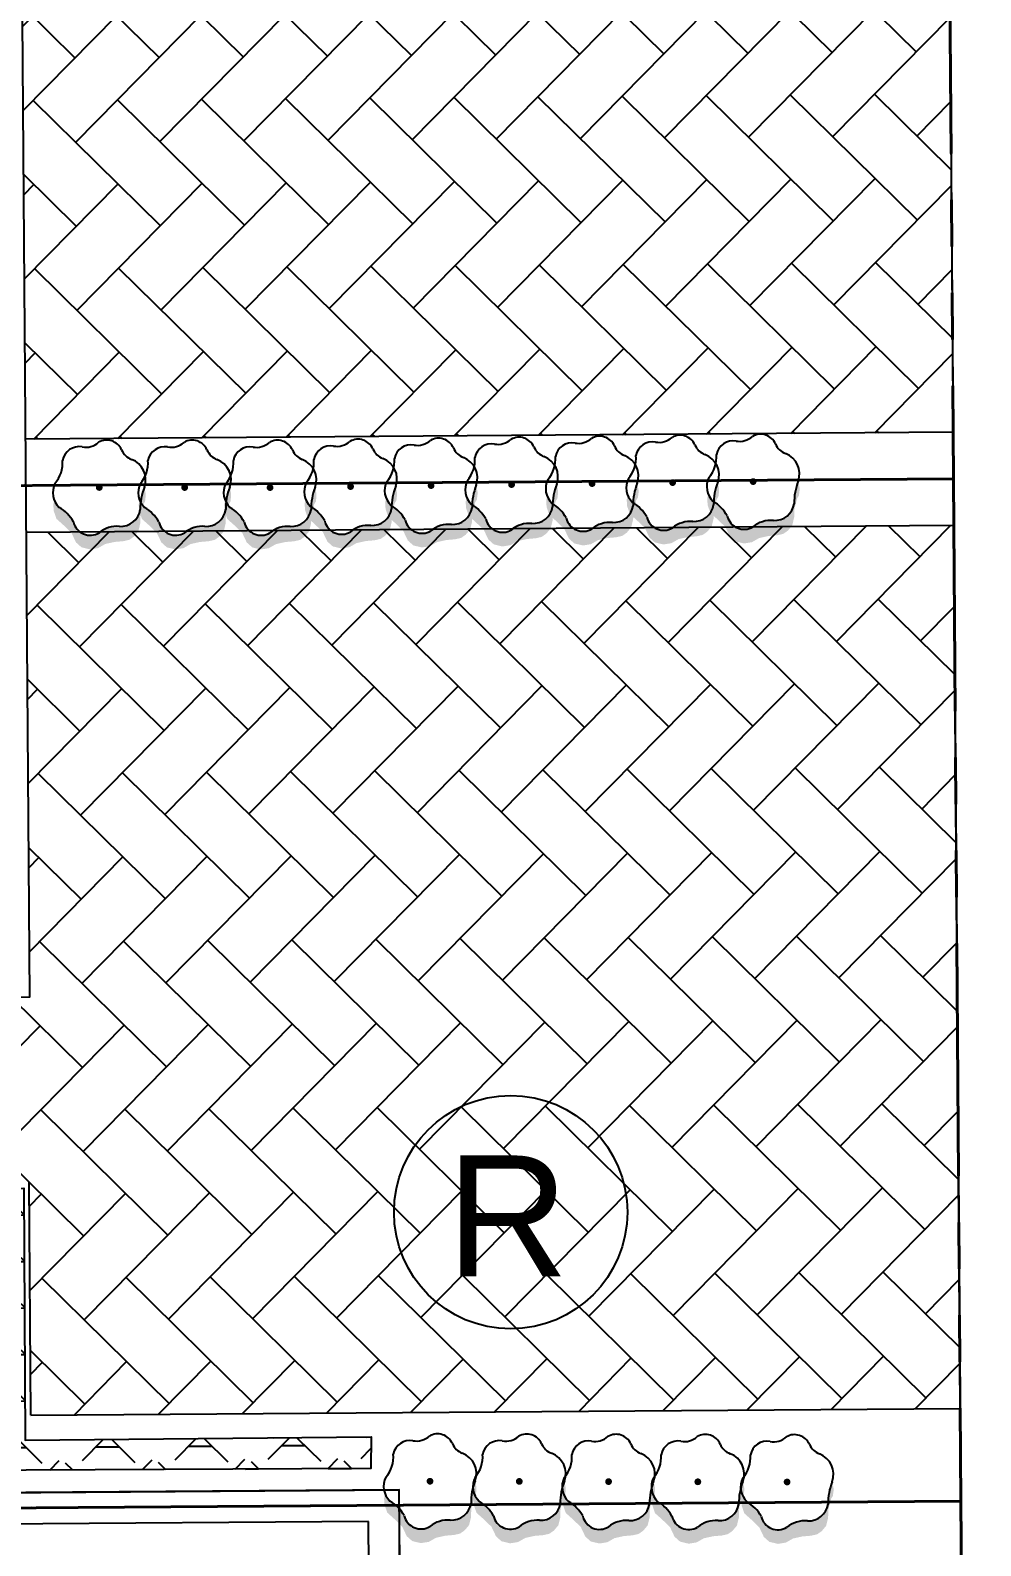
# Model space of a CAD drawing. Header units: feet. Extents: x 919634 to 928945, y 707022 to 708026.
# Drawn here: x 920189.3 to 920209.75, y 707491.81 to 707524.41 of the extents above; entities that cross this region are included whole.
import ezdxf
from ezdxf.enums import TextEntityAlignment as Align

# ---------------------------------------------------------------- set-up
doc = ezdxf.new("R2010")
doc.units = ezdxf.units.FT
doc.header["$LTSCALE"] = 20
doc.header["$MEASUREMENT"] = 0
doc.linetypes.add('Site Plan$0$PHANTOM2', pattern=[1.25, 0.625, -0.125, 0.125, -0.125, 0.125, -0.125])
for name, color, linetype in [('-u-site-xref', 7, 'Continuous'), ('Site Plan$0$-u-site-bldg_interior', 252, 'Continuous'), ('Site Plan$0$SP-LOT PAVERS', 254, 'Continuous'), ('Site Plan$0$SP-PARKING DESIGNATION', 254, 'Continuous'), ('x-RL TH7-LP Block$0$LK-SHRB-035M', 253, 'Continuous'), ('x-RL TH7-LP Block$0$LK-SHRB-TRNK', 253, 'Continuous'), ('x-RL TH7-LP Block$0$LP-PATT-SHAR', 253, 'Continuous'), ('x-RL TH7-LP Block$0$LP-SHAR-BRDR-CONT', 253, 'Continuous'), ('x-RL TH7-LP Block$0$LP-SHRB', 253, 'Continuous')]:
    doc.layers.add(name, color=color, linetype=linetype)
for name, color, linetype, lineweight in [('Site Plan$0$SP-CURB', 3, 'Continuous', 25), ('Site Plan$0$SP-LOT LINES', 252, 'Site Plan$0$PHANTOM2', 40), ('Site Plan$0$SP-SIDEWALK', 2, 'Continuous', 25), ('SP-BUILDING-FOOTPRINT', 1, 'Continuous', 25)]:
    doc.layers.add(name, color=color, linetype=linetype, lineweight=lineweight)
doc.layers.add('x-RL TH7-LP Block$0$LK-SHRB-SHAD', color=253, linetype='Continuous', plot=False)
doc.layers.get('-u-site-xref').off()
doc.styles.add('Site Plan$0$ARIAL', font='arial.ttf')
pattern_1 = [(315.4182178492434, (0, 0), (1.810145136983853, 0.01321298806884015), [3.84, -1.28]), (45.41821784924338, (0.9116790626081567, -0.8984660745381309), (1.810145136983853, 0.01321298806884), [3.84, -1.28])]

# ---------------------------------------------------------------- blocks, each defined once
blk = doc.blocks.new('Site Plan')
at = {"layer": 'Site Plan$0$SP-LOT PAVERS'}
h = blk.add_hatch(dxfattribs=at)
h.set_pattern_fill('AR-HBONE', color=256, scale=0.32, angle=-89.58178215075662)
h.set_pattern_definition(pattern_1)
h.paths.add_polyline_path([(920189.0212240964, 707534.619315449), (920209.0206913041, 707534.765299722), (920209.1594002905, 707515.7625279054), (920189.1992488647, 707515.6168306145), (920189.1262567255, 707525.6165645736), (920168.8767961777, 707525.4687554974), (920168.7989379029, 707536.1351374493), (920174.1609663836, 707536.1742614423), (920174.2096273348, 707529.5078371727), (920189.0577437346, 707529.6162196337)])
h = blk.add_hatch(dxfattribs=at)
h.set_pattern_fill('AR-HBONE', color=256, scale=0.32, angle=-89.58178215075662)
h.set_pattern_definition(pattern_1)
h.paths.add_polyline_path([(920189.3132165667, 707494.6171034196), (920209.3126837746, 707494.7630876924), (920209.1739987178, 707513.7625811846), (920189.2138472918, 707513.6168838936), (920189.2868394257, 707503.6171506451), (920169.0373802983, 707503.4691469759), (920169.1152385771, 707492.8027644651), (920174.477305751, 707492.842111077), (920174.4286457032, 707499.5084115606), (920189.2767217869, 707499.6167937274)])
at = {"layer": 'Site Plan$0$-u-site-bldg_interior'}
for p, q in [((920197.2418680398, 707492.9977213801), (920169.1152371567, 707492.8029590582)), ((920197.2467341822, 707492.3310724732), (920197.2418680398, 707492.9977213801)), ((920196.5800852752, 707492.3262063307), (920132.6651203163, 707491.8596649179)), ((920196.5873844889, 707491.3262329703), (920196.5800852752, 707492.3262063307)), ((920197.2540333958, 707491.3310991128), (920197.2467341821, 707492.3310724731))]:
    blk.add_line(p, q, dxfattribs=at)
at = {"layer": 'Site Plan$0$SP-CURB'}
blk.add_line((920208.6824926268, 707581.1039193923), (920209.7535605743, 707434.3561080224), dxfattribs=at)
at = {"layer": 'Site Plan$0$SP-LOT LINES', "ltscale": 0.4}
for p, q in [((920209.0061168041, 707536.7619684736), (920209.1666995042, 707514.7625545451)), ((920209.1666995042, 707514.7625545451), (920115.169203628, 707514.0764284626)), ((920115.169203628, 707514.0764284626), (920209.1666995042, 707514.7625545451)), ((920209.1666995042, 707514.7625545451), (920209.3272822044, 707492.7631406166)), ((920115.3297863281, 707492.0770145342), (920209.3272822044, 707492.7631406166)), ((920209.3272822044, 707492.7631406166), (920115.3297863281, 707492.0770145342)), ((920209.3272822044, 707492.7631406166), (920209.4878649045, 707470.7637266881))]:
    blk.add_line(p, q, dxfattribs=at)
at = {"layer": 'Site Plan$0$SP-PARKING DESIGNATION'}
blk.add_circle((920199.6388500223, 707498.981730288), 2.510723853571849, dxfattribs=at)
at = {"layer": 'Site Plan$0$SP-SIDEWALK'}
for p, q in [((920209.0206913041, 707534.765299722), (920209.1594002905, 707515.7625279054)), ((920209.1594002905, 707515.7625279054), (920189.1992488647, 707515.6168306145)), ((920189.2138472918, 707513.6168838936), (920209.1739987178, 707513.7625811846)), ((920209.3127086275, 707494.7596828955), (920209.1739987178, 707513.7625811846)), ((920189.3132414198, 707494.6136986227), (920189.2767217869, 707499.6167937275)), ((920189.3132414198, 707494.6136986227), (920209.3127086275, 707494.7596828955))]:
    blk.add_line(p, q, dxfattribs=at)
at = {"layer": 'Site Plan$0$SP-PARKING DESIGNATION', "style": 'Site Plan$0$ARIAL'}
blk.add_text('R', height=2.6, dxfattribs=at).set_placement((920199.5708103857, 707497.6027689378, 6.148252897045317e-08), align=Align.CENTER)
blk = doc.blocks.new('x-RL TH7-LP Block$0$SHRUB-LRG-003')
at = {"layer": 'x-RL TH7-LP Block$0$LK-SHRB-SHAD'}
blk.add_hatch(color=256, dxfattribs=at).paths.add_polyline_path([(0.5823448908860502, 0.3294315330898989), (0.5474295743357604, 0.3798421583341067), (0.4893238386986631, 0.4296183674934504), (0.400550371658305, 0.4519936910694149), (0.3208870769566605, 0.4544816724315837), (0.2860343821121365, 0.4594576421304382), (0.2561606452339937, 0.4694095780408851), (0.2486922110144558, 0.4718975594030503), (0.1889447372581845, 0.4868254650123554), (0.1590710003800417, 0.5067293333459943), (0.11923935302916, 0.511705303044856), (0.1018130083369986, 0.5141932878942725), (0.07193927145885759, 0.5141932878942725), (0.007212845196280071, 0.5017533671343983), (0.08312134347994338, 0.472746950344888, 0.0648646510172338), (0.2481422112722598, 0.4529773142842117, -0.006063235190741959), (0.2533806476452352, 0.4520754065480297), (0.2561606452339902, 0.4519936910694149), (0.2585664089195543, 0.4510528702587173, -0.1298769770943451), (0.3586502616521212, 0.400835352371999), (0.368187158527018, 0.3947700604561533), (0.4129977638442224, 0.342522399541739), (0.4175474829881125, 0.3167561325976109, -0.1111018158062776), (0.4322477985017148, 0.2216692041627049, 0.003608637105293954), (0.431885593835192, 0.2171288508789928), (0.4421116295042538, 0.1115232379830715, 0.01201918114312195), (0.4464416540740839, 0.0969859283029848), (0.4827031480732327, 0.02903643405529621), (0.4970634082651255, 0.001177367000945395, 0.007063647914282343), (0.5026189744786382, -0.00579533988766201, -0.04880061465009704), (0.518194794484776, -0.03981776106626), (0.5250242771372431, -0.05306703459047668), (0.5250242771372431, -0.06513047457167076, -0.09793779078480093), (0.5250242771372431, -0.1396888812866095), (0.5250242771372431, -0.1575623564192981), (0.5158012560104854, -0.1715592789416718, -0.1076578746823846), (0.4707952584374393, -0.2398607012645968), (0.4578083691614321, -0.2595696968859471), (0.370676634780164, -0.2919134859794639), (0.2686080374199129, -0.3665530000769373), (0.2138395216300193, -0.4511444535721196), (0.1441341374010587, -0.5009041296371031), (0.1864552610050332, -0.51085606554755), (0.258650126947229, -0.5058800993359576), (0.344995822146057, -0.4763531505789693), (0.4105082821309782, -0.4038727588693121), (0.5001294927654047, -0.3118173578003578), (0.6071770480920389, -0.2620576782481194), (0.6619994876735564, -0.2016774924870717), (0.6854234018013692, -0.1064774068995753), (0.6719034798147039, -0.01823526064753622), (0.6270928744974942, 0.06138022314879166), (0.6046875718388893, 0.1658755449776095), (0.597219137619355, 0.2629069157454111)])
at = {"layer": 'x-RL TH7-LP Block$0$LK-SHRB-035M'}
for centre, radius, start, end in [((-0.08377323303944628, 0.2740128446012911), 0.2410148314504328, 69.66030257962692, 159.1136661743777), ((-0.4874905437243253, 0.4274506444509889), 0.1908777990837059, 291.9961274456699, 339.2865678889345), ((0.2415069132607339, 1.096206151856169), 0.643263060235758, 247.94846777484, 270.5910199691075), ((0.2135752346658641, 0.2365424991404126), 0.219177793304975, 356.1089469460938, 80.92588036899473), ((-0.344252865652015, 0.08553475810634126), 0.1798612492954901, 113.5090499786346, 209.6004086586038), ((0.7466102499786107, 0.1943064552262719), 0.315551059145618, 175.025396269356, 219.3558172424028), ((-0.6576237495174588, -0.1441039940954916), 0.2108728950657779, 348.5773534052316, 41.88863027199043), ((0.3365289680545622, -0.1024096779291419), 0.1921463519017287, 283.2700858267119, 30.18650749245084), ((-0.2650016799213013, -0.2198436052661243), 0.189005064244361, 169.6436695143775, 258.5100727003759), ((0.5861506970211963, -0.6644766057150449), 0.4288702278534303, 119.0130174089596, 149.3178692318652), ((-0.2765590912944358, -0.7487424786725079), 0.3446705058437789, 48.53128869969252, 94.3414469668017), ((0.05444515316131593, -0.2900011770142932), 0.2252759235935523, 242.8610345167374, 316.301893373953)]:
    blk.add_arc(centre, radius, start, end, dxfattribs=at)
at = {"layer": 'x-RL TH7-LP Block$0$LK-SHRB-TRNK', "const_width": 0.0375}
blk.add_lwpolyline([(-0.01875000000000071, 0, 1), (0.01875000000000071, 0, 1)], format="xyb", close=True, dxfattribs=at)
blk = doc.blocks.new('x-RL TH7-LP Block', base_point=(1241.699483058532, 168.1706843559634))
at = {"layer": 'x-RL TH7-LP Block$0$LP-PATT-SHAR'}
h = blk.add_hatch(dxfattribs=at)
h.set_pattern_fill('LAFX-A435-CHAINLINK', color=256, scale=10, pattern_type=2)
h.set_pattern_definition([(45, (1332.125778568676, 237.0790282111848), (0, 10.0000000000064), [0.7071099999999999, -13.4350288425]), (45, (1330.125778568676, 237.0790282111848), (0, 10.0000000000064), [0.7071099999999999, -13.4350288425]), (45, (1332.125778568676, 239.0790282111848), (0, 10.0000000000064), [0.7071099999999999, -13.4350288425]), (45, (1331.625778568676, 240.0790282111848), (0, 10.0000000000064), [0.7071099999999999, -13.4350288425]), (45, (1328.125778568676, 237.0790282111848), (0, 10.0000000000064), [0.7071099999999999, -13.4350288425]), (45, (1330.125778568676, 239.0790282111848), (0, 10.0000000000064), [0.7071099999999999, -13.4350288425]), (45, (1332.125778568676, 241.0790282111848), (0, 10.0000000000064), [0.7071099999999999, -13.4350288425]), (45, (1330.625778568676, 240.0790282111848), (0, 10.0000000000064), [0.7071099999999999, -13.4350288425]), (45, (1331.625778568676, 242.0790282111848), (0, 10.0000000000064), [0.7071099999999999, -13.4350288425]), (45, (1329.625778568676, 240.0790282111848), (0, 10.0000000000064), [0.7071099999999999, -13.4350288425]), (45, (1328.125778568676, 239.0790282111848), (0, 10.0000000000064), [0.7071099999999999, -13.4350288425]), (45, (1330.125778568676, 241.0790282111848), (0, 10.0000000000064), [0.7071099999999999, -13.4350288425]), (45, (1332.125778568676, 243.0790282111848), (0, 10.0000000000064), [0.7071099999999999, -13.4350288425]), (45, (1328.625778568676, 240.0790282111848), (0, 10.0000000000064), [0.7071099999999999, -13.4350288425]), (45, (1330.625778568676, 242.0790282111848), (0, 10.0000000000064), [0.7071099999999999, -13.4350288425]), (45, (1329.625778568676, 242.0790282111848), (0, 10.0000000000064), [0.7071099999999999, -13.4350288425]), (45, (1331.625778568676, 244.0790282111848), (0, 10.0000000000064), [0.7071099999999999, -13.4350288425]), (45, (1328.125778568676, 241.0790282111848), (0, 10.0000000000064), [0.7071099999999999, -13.4350288425]), (45, (1330.125778568676, 243.0790282111848), (0, 10.0000000000064), [0.7071099999999999, -13.4350288425]), (45, (1328.625778568676, 242.0790282111848), (0, 10.0000000000064), [0.7071099999999999, -13.4350288425]), (45, (1330.625778568676, 244.0790282111848), (0, 10.0000000000064), [0.7071099999999999, -13.4350288425]), (45, (1331.625778568676, 246.0790282111848), (0, 10.0000000000064), [0.7071099999999999, -13.4350288425]), (45, (1329.625778568676, 244.0790282111848), (0, 10.0000000000064), [0.7071099999999999, -13.4350288425]), (45, (1328.125778568676, 243.0790282111848), (0, 10.0000000000064), [0.7071099999999999, -13.4350288425]), (45, (1328.625778568676, 244.0790282111848), (0, 10.0000000000064), [0.7071099999999999, -13.4350288425]), (45, (1330.625778568676, 246.0790282111848), (0, 10.0000000000064), [0.7071099999999999, -13.4350288425]), (45, (1329.625778568676, 246.0790282111848), (0, 10.0000000000064), [0.7071099999999999, -13.4350288425]), (45, (1328.125778568676, 245.0790282111848), (0, 10.0000000000064), [0.7071099999999999, -13.4350288425]), (45, (1328.625778568676, 246.0790282111848), (0, 10.0000000000064), [0.7071099999999999, -13.4350288425]), (45, (1327.125778568676, 245.0790282111848), (0, 10.0000000000064), [0.7071099999999999, -13.4350288425]), (45, (1331.625778568676, 238.0790282111848), (0, 10.0000000000064), [0.7071099999999999, -13.4350288425]), (45, (1330.625778568676, 238.0790282111848), (0, 10.0000000000064), [0.7071099999999999, -13.4350288425]), (45, (1329.625778568676, 238.0790282111848), (0, 10.0000000000064), [0.7071099999999999, -13.4350288425]), (45, (1328.625778568676, 238.0790282111848), (0, 10.0000000000064), [0.7071099999999999, -13.4350288425]), (45, (1327.125778568676, 237.0790282111848), (0, 10.0000000000064), [0.7071099999999999, -13.4350288425]), (45, (1326.125778568676, 237.0790282111848), (0, 10.0000000000064), [0.7071099999999999, -13.4350288425]), (45, (1327.125778568676, 239.0790282111848), (0, 10.0000000000064), [0.7071099999999999, -13.4350288425]), (45, (1325.125778568676, 237.0790282111848), (0, 10.0000000000064), [0.7071099999999999, -13.4350288425]), (45, (1327.625778568676, 240.0790282111848), (0, 10.0000000000064), [0.7071099999999999, -13.4350288425]), (45, (1326.125778568676, 239.0790282111848), (0, 10.0000000000064), [0.7071099999999999, -13.4350288425]), (45, (1324.125778568676, 237.0790282111848), (0, 10.0000000000064), [0.7071099999999999, -13.4350288425]), (45, (1326.625778568676, 240.0790282111848), (0, 10.0000000000064), [0.7071099999999999, -13.4350288425]), (45, (1327.125778568676, 241.0790282111848), (0, 10.0000000000064), [0.7071099999999999, -13.4350288425]), (45, (1325.125778568676, 239.0790282111848), (0, 10.0000000000064), [0.7071099999999999, -13.4350288425]), (45, (1323.125778568676, 237.0790282111848), (0, 10.0000000000064), [0.7071099999999999, -13.4350288425]), (45, (1327.625778568676, 242.0790282111848), (0, 10.0000000000064), [0.7071099999999999, -13.4350288425]), (45, (1325.625778568676, 240.0790282111848), (0, 10.0000000000064), [0.7071099999999999, -13.4350288425]), (45, (1326.125778568676, 241.0790282111848), (0, 10.0000000000064), [0.7071099999999999, -13.4350288425]), (45, (1324.125778568676, 239.0790282111848), (0, 10.0000000000064), [0.7071099999999999, -13.4350288425]), (45, (1326.625778568676, 242.0790282111848), (0, 10.0000000000064), [0.7071099999999999, -13.4350288425]), (45, (1324.625778568676, 240.0790282111848), (0, 10.0000000000064), [0.7071099999999999, -13.4350288425]), (45, (1327.125778568676, 243.0790282111848), (0, 10.0000000000064), [0.7071099999999999, -13.4350288425]), (45, (1325.125778568676, 241.0790282111848), (0, 10.0000000000064), [0.7071099999999999, -13.4350288425]), (45, (1323.125778568676, 239.0790282111848), (0, 10.0000000000064), [0.7071099999999999, -13.4350288425]), (45, (1327.625778568676, 244.0790282111848), (0, 10.0000000000064), [0.7071099999999999, -13.4350288425]), (45, (1325.625778568676, 242.0790282111848), (0, 10.0000000000064), [0.7071099999999999, -13.4350288425]), (45, (1323.625778568676, 240.0790282111848), (0, 10.0000000000064), [0.7071099999999999, -13.4350288425]), (45, (1326.125778568676, 243.0790282111848), (0, 10.0000000000064), [0.7071099999999999, -13.4350288425]), (45, (1324.125778568676, 241.0790282111848), (0, 10.0000000000064), [0.7071099999999999, -13.4350288425]), (45, (1326.625778568676, 244.0790282111848), (0, 10.0000000000064), [0.7071099999999999, -13.4350288425]), (45, (1324.625778568676, 242.0790282111848), (0, 10.0000000000064), [0.7071099999999999, -13.4350288425]), (45, (1322.625778568676, 240.0790282111848), (0, 10.0000000000064), [0.7071099999999999, -13.4350288425]), (45, (1325.125778568676, 243.0790282111848), (0, 10.0000000000064), [0.7071099999999999, -13.4350288425]), (45, (1323.125778568676, 241.0790282111848), (0, 10.0000000000064), [0.7071099999999999, -13.4350288425]), (45, (1327.625778568676, 246.0790282111848), (0, 10.0000000000064), [0.7071099999999999, -13.4350288425]), (45, (1325.625778568676, 244.0790282111848), (0, 10.0000000000064), [0.7071099999999999, -13.4350288425]), (45, (1323.625778568676, 242.0790282111848), (0, 10.0000000000064), [0.7071099999999999, -13.4350288425]), (45, (1324.125778568676, 243.0790282111848), (0, 10.0000000000064), [0.7071099999999999, -13.4350288425]), (45, (1326.625778568676, 246.0790282111848), (0, 10.0000000000064), [0.7071099999999999, -13.4350288425]), (45, (1324.625778568676, 244.0790282111848), (0, 10.0000000000064), [0.7071099999999999, -13.4350288425]), (45, (1322.625778568676, 242.0790282111848), (0, 10.0000000000064), [0.7071099999999999, -13.4350288425]), (45, (1323.125778568676, 243.0790282111848), (0, 10.0000000000064), [0.7071099999999999, -13.4350288425]), (45, (1325.625778568676, 246.0790282111848), (0, 10.0000000000064), [0.7071099999999999, -13.4350288425]), (45, (1323.625778568676, 244.0790282111848), (0, 10.0000000000064), [0.7071099999999999, -13.4350288425]), (45, (1324.125778568676, 245.0790282111848), (0, 10.0000000000064), [0.7071099999999999, -13.4350288425]), (45, (1324.625778568676, 246.0790282111848), (0, 10.0000000000064), [0.7071099999999999, -13.4350288425]), (45, (1322.625778568676, 244.0790282111848), (0, 10.0000000000064), [0.7071099999999999, -13.4350288425]), (45, (1323.125778568676, 245.0790282111848), (0, 10.0000000000064), [0.7071099999999999, -13.4350288425]), (45, (1323.625778568676, 246.0790282111848), (0, 10.0000000000064), [0.7071099999999999, -13.4350288425]), (45, (1322.625778568676, 246.0790282111848), (0, 10.0000000000064), [0.7071099999999999, -13.4350288425]), (45, (1327.625778568676, 238.0790282111848), (0, 10.0000000000064), [0.7071099999999999, -13.4350288425]), (45, (1326.625778568676, 238.0790282111848), (0, 10.0000000000064), [0.7071099999999999, -13.4350288425]), (45, (1325.625778568676, 238.0790282111848), (0, 10.0000000000064), [0.7071099999999999, -13.4350288425]), (45, (1324.625778568676, 238.0790282111848), (0, 10.0000000000064), [0.7071099999999999, -13.4350288425]), (45, (1323.625778568676, 238.0790282111848), (0, 10.0000000000064), [0.7071099999999999, -13.4350288425]), (45, (1322.625778568676, 238.0790282111848), (0, 10.0000000000064), [0.7071099999999999, -13.4350288425]), (45, (1331.125778568676, 237.0790282111848), (0, 10.0000000000064), [0.7071099999999999, -13.4350288425]), (45, (1331.125778568676, 239.0790282111848), (0, 10.0000000000064), [0.7071099999999999, -13.4350288425]), (45, (1329.125778568676, 237.0790282111848), (0, 10.0000000000064), [0.7071099999999999, -13.4350288425]), (45, (1331.125778568676, 241.0790282111848), (0, 10.0000000000064), [0.7071099999999999, -13.4350288425]), (45, (1329.125778568676, 239.0790282111848), (0, 10.0000000000064), [0.7071099999999999, -13.4350288425]), (45, (1331.125778568676, 243.0790282111848), (0, 10.0000000000064), [0.7071099999999999, -13.4350288425]), (45, (1329.125778568676, 241.0790282111848), (0, 10.0000000000064), [0.7071099999999999, -13.4350288425]), (45, (1332.125778568676, 245.0790282111848), (0, 10.0000000000064), [0.7071099999999999, -13.4350288425]), (45, (1331.125778568676, 245.0790282111848), (0, 10.0000000000064), [0.7071099999999999, -13.4350288425]), (45, (1329.125778568676, 243.0790282111848), (0, 10.0000000000064), [0.7071099999999999, -13.4350288425]), (45, (1330.125778568676, 245.0790282111848), (0, 10.0000000000064), [0.7071099999999999, -13.4350288425]), (45, (1329.125778568676, 245.0790282111848), (0, 10.0000000000064), [0.7071099999999999, -13.4350288425]), (45, (1326.125778568676, 245.0790282111848), (0, 10.0000000000064), [0.7071099999999999, -13.4350288425]), (45, (1325.125778568676, 245.0790282111848), (0, 10.0000000000064), [0.7071099999999999, -13.4350288425]), (90, (1332.625778568676, 245.5790282111848), (-10, 6.123233995736766e-16), [0.5, -9.5]), (90, (1332.625778568676, 237.5790282111848), (-10, 6.123233995736766e-16), [0.5, -9.5]), (90, (1332.625778568676, 239.5790282111848), (-10, 6.123233995736766e-16), [0.5, -9.5]), (90, (1332.625778568676, 241.5790282111848), (-10, 6.123233995736766e-16), [0.5, -9.5]), (90, (1332.625778568676, 243.5790282111848), (-10, 6.123233995736766e-16), [0.5, -9.5]), (90, (1332.125778568676, 238.5790282111848), (-10, 6.123233995736766e-16), [0.5, -9.5]), (90, (1332.125778568676, 240.5790282111848), (-10, 6.123233995736766e-16), [0.5, -9.5]), (90, (1332.125778568676, 242.5790282111848), (-10, 6.123233995736766e-16), [0.5, -9.5]), (90, (1332.125778568676, 244.5790282111848), (-10, 6.123233995736766e-16), [0.5, -9.5]), (90, (1332.125778568676, 246.5790282111848), (-10, 6.123233995736766e-16), [0.5, -9.5]), (90, (1331.625778568676, 237.5790282111848), (-10, 6.123233995736766e-16), [0.5, -9.5]), (90, (1331.625778568676, 239.5790282111848), (-10, 6.123233995736766e-16), [0.5, -9.5]), (90, (1331.625778568676, 241.5790282111848), (-10, 6.123233995736766e-16), [0.5, -9.5]), (90, (1331.625778568676, 243.5790282111848), (-10, 6.123233995736766e-16), [0.5, -9.5]), (90, (1331.625778568676, 245.5790282111848), (-10, 6.123233995736766e-16), [0.5, -9.5]), (90, (1331.625778568676, 237.5790282111848), (-10, 6.123233995736766e-16), [0.5, -9.5]), (90, (1331.625778568676, 239.5790282111848), (-10, 6.123233995736766e-16), [0.5, -9.5]), (90, (1331.625778568676, 241.5790282111848), (-10, 6.123233995736766e-16), [0.5, -9.5]), (90, (1331.625778568676, 243.5790282111848), (-10, 6.123233995736766e-16), [0.5, -9.5]), (90, (1331.625778568676, 245.5790282111848), (-10, 6.123233995736766e-16), [0.5, -9.5]), (90, (1331.125778568676, 238.5790282111848), (-10, 6.123233995736766e-16), [0.5, -9.5]), (90, (1331.125778568676, 240.5790282111848), (-10, 6.123233995736766e-16), [0.5, -9.5]), (90, (1331.125778568676, 242.5790282111848), (-10, 6.123233995736766e-16), [0.5, -9.5]), (90, (1331.125778568676, 244.5790282111848), (-10, 6.123233995736766e-16), [0.5, -9.5]), (90, (1331.125778568676, 246.5790282111848), (-10, 6.123233995736766e-16), [0.5, -9.5]), (90, (1330.625778568676, 237.5790282111848), (-10, 6.123233995736766e-16), [0.5, -9.5]), (90, (1330.625778568676, 237.5790282111848), (-10, 6.123233995736766e-16), [0.5, -9.5]), (90, (1330.625778568676, 239.5790282111848), (-10, 6.123233995736766e-16), [0.5, -9.5]), (90, (1330.625778568676, 239.5790282111848), (-10, 6.123233995736766e-16), [0.5, -9.5]), (90, (1330.625778568676, 241.5790282111848), (-10, 6.123233995736766e-16), [0.5, -9.5]), (90, (1330.625778568676, 241.5790282111848), (-10, 6.123233995736766e-16), [0.5, -9.5]), (90, (1330.625778568676, 243.5790282111848), (-10, 6.123233995736766e-16), [0.5, -9.5]), (90, (1330.625778568676, 243.5790282111848), (-10, 6.123233995736766e-16), [0.5, -9.5]), (90, (1330.625778568676, 245.5790282111848), (-10, 6.123233995736766e-16), [0.5, -9.5]), (90, (1330.625778568676, 245.5790282111848), (-10, 6.123233995736766e-16), [0.5, -9.5]), (90, (1330.125778568676, 238.5790282111848), (-10, 6.123233995736766e-16), [0.5, -9.5]), (90, (1330.125778568676, 240.5790282111848), (-10, 6.123233995736766e-16), [0.5, -9.5]), (90, (1330.125778568676, 242.5790282111848), (-10, 6.123233995736766e-16), [0.5, -9.5]), (90, (1330.125778568676, 244.5790282111848), (-10, 6.123233995736766e-16), [0.5, -9.5]), (90, (1330.125778568676, 246.5790282111848), (-10, 6.123233995736766e-16), [0.5, -9.5]), (90, (1329.625778568676, 237.5790282111848), (-10, 6.123233995736766e-16), [0.5, -9.5]), (90, (1329.625778568676, 237.5790282111848), (-10, 6.123233995736766e-16), [0.5, -9.5]), (90, (1329.625778568676, 239.5790282111848), (-10, 6.123233995736766e-16), [0.5, -9.5]), (90, (1329.625778568676, 239.5790282111848), (-10, 6.123233995736766e-16), [0.5, -9.5]), (90, (1329.625778568676, 241.5790282111848), (-10, 6.123233995736766e-16), [0.5, -9.5]), (90, (1329.625778568676, 241.5790282111848), (-10, 6.123233995736766e-16), [0.5, -9.5]), (90, (1329.625778568676, 243.5790282111848), (-10, 6.123233995736766e-16), [0.5, -9.5]), (90, (1329.625778568676, 243.5790282111848), (-10, 6.123233995736766e-16), [0.5, -9.5]), (90, (1329.625778568676, 245.5790282111848), (-10, 6.123233995736766e-16), [0.5, -9.5]), (90, (1329.625778568676, 245.5790282111848), (-10, 6.123233995736766e-16), [0.5, -9.5]), (90, (1329.125778568676, 238.5790282111848), (-10, 6.123233995736766e-16), [0.5, -9.5]), (90, (1329.125778568676, 240.5790282111848), (-10, 6.123233995736766e-16), [0.5, -9.5]), (90, (1329.125778568676, 242.5790282111848), (-10, 6.123233995736766e-16), [0.5, -9.5]), (90, (1329.125778568676, 244.5790282111848), (-10, 6.123233995736766e-16), [0.5, -9.5]), (90, (1329.125778568676, 246.5790282111848), (-10, 6.123233995736766e-16), [0.5, -9.5]), (90, (1328.625778568676, 237.5790282111848), (-10, 6.123233995736766e-16), [0.5, -9.5]), (90, (1328.625778568676, 237.5790282111848), (-10, 6.123233995736766e-16), [0.5, -9.5]), (90, (1328.625778568676, 239.5790282111848), (-10, 6.123233995736766e-16), [0.5, -9.5]), (90, (1328.625778568676, 239.5790282111848), (-10, 6.123233995736766e-16), [0.5, -9.5]), (90, (1328.625778568676, 241.5790282111848), (-10, 6.123233995736766e-16), [0.5, -9.5]), (90, (1328.625778568676, 241.5790282111848), (-10, 6.123233995736766e-16), [0.5, -9.5]), (90, (1328.625778568676, 243.5790282111848), (-10, 6.123233995736766e-16), [0.5, -9.5]), (90, (1328.625778568676, 243.5790282111848), (-10, 6.123233995736766e-16), [0.5, -9.5]), (90, (1328.625778568676, 245.5790282111848), (-10, 6.123233995736766e-16), [0.5, -9.5]), (90, (1328.625778568676, 245.5790282111848), (-10, 6.123233995736766e-16), [0.5, -9.5]), (90, (1328.125778568676, 238.5790282111848), (-10, 6.123233995736766e-16), [0.5, -9.5]), (90, (1328.125778568676, 240.5790282111848), (-10, 6.123233995736766e-16), [0.5, -9.5]), (90, (1328.125778568676, 242.5790282111848), (-10, 6.123233995736766e-16), [0.5, -9.5]), (90, (1328.125778568676, 244.5790282111848), (-10, 6.123233995736766e-16), [0.5, -9.5]), (90, (1328.125778568676, 246.5790282111848), (-10, 6.123233995736766e-16), [0.5, -9.5]), (90, (1327.625778568676, 237.5790282111848), (-10, 6.123233995736766e-16), [0.5, -9.5]), (90, (1327.625778568676, 239.5790282111848), (-10, 6.123233995736766e-16), [0.5, -9.5]), (90, (1327.625778568676, 241.5790282111848), (-10, 6.123233995736766e-16), [0.5, -9.5]), (90, (1327.625778568676, 243.5790282111848), (-10, 6.123233995736766e-16), [0.5, -9.5]), (90, (1327.625778568676, 245.5790282111848), (-10, 6.123233995736766e-16), [0.5, -9.5]), (90, (1327.625778568676, 237.5790282111848), (-10, 6.123233995736766e-16), [0.5, -9.5]), (90, (1327.625778568676, 239.5790282111848), (-10, 6.123233995736766e-16), [0.5, -9.5]), (90, (1327.625778568676, 241.5790282111848), (-10, 6.123233995736766e-16), [0.5, -9.5]), (90, (1327.625778568676, 243.5790282111848), (-10, 6.123233995736766e-16), [0.5, -9.5]), (90, (1327.625778568676, 245.5790282111848), (-10, 6.123233995736766e-16), [0.5, -9.5]), (90, (1327.125778568676, 238.5790282111848), (-10, 6.123233995736766e-16), [0.5, -9.5]), (90, (1327.125778568676, 240.5790282111848), (-10, 6.123233995736766e-16), [0.5, -9.5]), (90, (1327.125778568676, 242.5790282111848), (-10, 6.123233995736766e-16), [0.5, -9.5]), (90, (1327.125778568676, 244.5790282111848), (-10, 6.123233995736766e-16), [0.5, -9.5]), (90, (1327.125778568676, 246.5790282111848), (-10, 6.123233995736766e-16), [0.5, -9.5]), (90, (1326.625778568676, 237.5790282111848), (-10, 6.123233995736766e-16), [0.5, -9.5]), (90, (1326.625778568676, 239.5790282111848), (-10, 6.123233995736766e-16), [0.5, -9.5]), (90, (1326.625778568676, 241.5790282111848), (-10, 6.123233995736766e-16), [0.5, -9.5]), (90, (1326.625778568676, 243.5790282111848), (-10, 6.123233995736766e-16), [0.5, -9.5]), (90, (1326.625778568676, 245.5790282111848), (-10, 6.123233995736766e-16), [0.5, -9.5]), (90, (1326.625778568676, 237.5790282111848), (-10, 6.123233995736766e-16), [0.5, -9.5]), (90, (1326.625778568676, 239.5790282111848), (-10, 6.123233995736766e-16), [0.5, -9.5]), (90, (1326.625778568676, 241.5790282111848), (-10, 6.123233995736766e-16), [0.5, -9.5]), (90, (1326.625778568676, 243.5790282111848), (-10, 6.123233995736766e-16), [0.5, -9.5]), (90, (1326.625778568676, 245.5790282111848), (-10, 6.123233995736766e-16), [0.5, -9.5]), (90, (1326.125778568676, 238.5790282111848), (-10, 6.123233995736766e-16), [0.5, -9.5]), (90, (1326.125778568676, 240.5790282111848), (-10, 6.123233995736766e-16), [0.5, -9.5]), (90, (1326.125778568676, 242.5790282111848), (-10, 6.123233995736766e-16), [0.5, -9.5]), (90, (1326.125778568676, 244.5790282111848), (-10, 6.123233995736766e-16), [0.5, -9.5]), (90, (1326.125778568676, 246.5790282111848), (-10, 6.123233995736766e-16), [0.5, -9.5]), (90, (1325.625778568676, 237.5790282111848), (-10, 6.123233995736766e-16), [0.5, -9.5]), (90, (1325.625778568676, 237.5790282111848), (-10, 6.123233995736766e-16), [0.5, -9.5]), (90, (1325.625778568676, 239.5790282111848), (-10, 6.123233995736766e-16), [0.5, -9.5]), (90, (1325.625778568676, 239.5790282111848), (-10, 6.123233995736766e-16), [0.5, -9.5]), (90, (1325.625778568676, 241.5790282111848), (-10, 6.123233995736766e-16), [0.5, -9.5]), (90, (1325.625778568676, 241.5790282111848), (-10, 6.123233995736766e-16), [0.5, -9.5]), (90, (1325.625778568676, 243.5790282111848), (-10, 6.123233995736766e-16), [0.5, -9.5]), (90, (1325.625778568676, 243.5790282111848), (-10, 6.123233995736766e-16), [0.5, -9.5]), (90, (1325.625778568676, 245.5790282111848), (-10, 6.123233995736766e-16), [0.5, -9.5]), (90, (1325.625778568676, 245.5790282111848), (-10, 6.123233995736766e-16), [0.5, -9.5]), (90, (1325.125778568676, 238.5790282111848), (-10, 6.123233995736766e-16), [0.5, -9.5]), (90, (1325.125778568676, 240.5790282111848), (-10, 6.123233995736766e-16), [0.5, -9.5]), (90, (1325.125778568676, 242.5790282111848), (-10, 6.123233995736766e-16), [0.5, -9.5]), (90, (1325.125778568676, 244.5790282111848), (-10, 6.123233995736766e-16), [0.5, -9.5]), (90, (1325.125778568676, 246.5790282111848), (-10, 6.123233995736766e-16), [0.5, -9.5]), (90, (1324.625778568676, 237.5790282111848), (-10, 6.123233995736766e-16), [0.5, -9.5]), (90, (1324.625778568676, 237.5790282111848), (-10, 6.123233995736766e-16), [0.5, -9.5]), (90, (1324.625778568676, 239.5790282111848), (-10, 6.123233995736766e-16), [0.5, -9.5]), (90, (1324.625778568676, 239.5790282111848), (-10, 6.123233995736766e-16), [0.5, -9.5]), (90, (1324.625778568676, 241.5790282111848), (-10, 6.123233995736766e-16), [0.5, -9.5]), (90, (1324.625778568676, 241.5790282111848), (-10, 6.123233995736766e-16), [0.5, -9.5]), (90, (1324.625778568676, 243.5790282111848), (-10, 6.123233995736766e-16), [0.5, -9.5]), (90, (1324.625778568676, 243.5790282111848), (-10, 6.123233995736766e-16), [0.5, -9.5]), (90, (1324.625778568676, 245.5790282111848), (-10, 6.123233995736766e-16), [0.5, -9.5]), (90, (1324.625778568676, 245.5790282111848), (-10, 6.123233995736766e-16), [0.5, -9.5]), (90, (1324.125778568676, 238.5790282111848), (-10, 6.123233995736766e-16), [0.5, -9.5]), (90, (1324.125778568676, 240.5790282111848), (-10, 6.123233995736766e-16), [0.5, -9.5]), (90, (1324.125778568676, 242.5790282111848), (-10, 6.123233995736766e-16), [0.5, -9.5]), (90, (1324.125778568676, 244.5790282111848), (-10, 6.123233995736766e-16), [0.5, -9.5]), (90, (1324.125778568676, 246.5790282111848), (-10, 6.123233995736766e-16), [0.5, -9.5]), (90, (1323.625778568676, 237.5790282111848), (-10, 6.123233995736766e-16), [0.5, -9.5]), (90, (1323.625778568676, 237.5790282111848), (-10, 6.123233995736766e-16), [0.5, -9.5]), (90, (1323.625778568676, 239.5790282111848), (-10, 6.123233995736766e-16), [0.5, -9.5]), (90, (1323.625778568676, 239.5790282111848), (-10, 6.123233995736766e-16), [0.5, -9.5]), (90, (1323.625778568676, 241.5790282111848), (-10, 6.123233995736766e-16), [0.5, -9.5]), (90, (1323.625778568676, 241.5790282111848), (-10, 6.123233995736766e-16), [0.5, -9.5]), (90, (1323.625778568676, 243.5790282111848), (-10, 6.123233995736766e-16), [0.5, -9.5]), (90, (1323.625778568676, 243.5790282111848), (-10, 6.123233995736766e-16), [0.5, -9.5]), (90, (1323.625778568676, 245.5790282111848), (-10, 6.123233995736766e-16), [0.5, -9.5]), (90, (1323.625778568676, 245.5790282111848), (-10, 6.123233995736766e-16), [0.5, -9.5]), (90, (1323.125778568676, 238.5790282111848), (-10, 6.123233995736766e-16), [0.5, -9.5]), (90, (1323.125778568676, 240.5790282111848), (-10, 6.123233995736766e-16), [0.5, -9.5]), (90, (1323.125778568676, 242.5790282111848), (-10, 6.123233995736766e-16), [0.5, -9.5]), (90, (1323.125778568676, 244.5790282111848), (-10, 6.123233995736766e-16), [0.5, -9.5]), (90, (1323.125778568676, 246.5790282111848), (-10, 6.123233995736766e-16), [0.5, -9.5]), (90, (1322.625778568676, 237.5790282111848), (-10, 6.123233995736766e-16), [0.5, -9.5]), (90, (1322.625778568676, 239.5790282111848), (-10, 6.123233995736766e-16), [0.5, -9.5]), (90, (1322.625778568676, 241.5790282111848), (-10, 6.123233995736766e-16), [0.5, -9.5]), (90, (1322.625778568676, 243.5790282111848), (-10, 6.123233995736766e-16), [0.5, -9.5]), (90, (1322.625778568676, 245.5790282111848), (-10, 6.123233995736766e-16), [0.5, -9.5]), (135, (1332.625778568676, 246.0790282111848), (-10.0000000000064, 1.110223024625157e-15), [0.7071099999999999, -13.4350288425]), (135, (1331.625778568676, 246.0790282111848), (-10.0000000000064, 1.110223024625157e-15), [0.7071099999999999, -13.4350288425]), (135, (1330.625778568676, 246.0790282111848), (-10.0000000000064, 1.110223024625157e-15), [0.7071099999999999, -13.4350288425]), (135, (1329.625778568676, 246.0790282111848), (-10.0000000000064, 1.110223024625157e-15), [0.7071099999999999, -13.4350288425]), (135, (1330.125778568676, 243.0790282111848), (-10.0000000000064, 1.110223024625157e-15), [0.7071099999999999, -13.4350288425]), (135, (1330.125778568676, 241.0790282111848), (-10.0000000000064, 1.110223024625157e-15), [0.7071099999999999, -13.4350288425]), (135, (1330.125778568676, 239.0790282111848), (-10.0000000000064, 1.110223024625157e-15), [0.7071099999999999, -13.4350288425]), (135, (1330.125778568676, 237.0790282111848), (-10.0000000000064, 1.110223024625157e-15), [0.7071099999999999, -13.4350288425]), (135, (1327.625778568676, 238.0790282111848), (-10.0000000000064, 1.110223024625157e-15), [0.7071099999999999, -13.4350288425]), (135, (1326.625778568676, 238.0790282111848), (-10.0000000000064, 1.110223024625157e-15), [0.7071099999999999, -13.4350288425]), (135, (1325.625778568676, 238.0790282111848), (-10.0000000000064, 1.110223024625157e-15), [0.7071099999999999, -13.4350288425]), (135, (1328.125778568676, 245.0790282111848), (-10.0000000000064, 1.110223024625157e-15), [0.7071099999999999, -13.4350288425]), (135, (1327.125778568676, 245.0790282111848), (-10.0000000000064, 1.110223024625157e-15), [0.7071099999999999, -13.4350288425]), (135, (1328.125778568676, 243.0790282111848), (-10.0000000000064, 1.110223024625157e-15), [0.7071099999999999, -13.4350288425]), (135, (1326.125778568676, 245.0790282111848), (-10.0000000000064, 1.110223024625157e-15), [0.7071099999999999, -13.4350288425]), (135, (1327.125778568676, 243.0790282111848), (-10.0000000000064, 1.110223024625157e-15), [0.7071099999999999, -13.4350288425]), (135, (1325.125778568676, 245.0790282111848), (-10.0000000000064, 1.110223024625157e-15), [0.7071099999999999, -13.4350288425]), (135, (1328.125778568676, 241.0790282111848), (-10.0000000000064, 1.110223024625157e-15), [0.7071099999999999, -13.4350288425]), (135, (1326.125778568676, 243.0790282111848), (-10.0000000000064, 1.110223024625157e-15), [0.7071099999999999, -13.4350288425]), (135, (1324.125778568676, 245.0790282111848), (-10.0000000000064, 1.110223024625157e-15), [0.7071099999999999, -13.4350288425]), (135, (1327.125778568676, 241.0790282111848), (-10.0000000000064, 1.110223024625157e-15), [0.7071099999999999, -13.4350288425]), (135, (1325.125778568676, 243.0790282111848), (-10.0000000000064, 1.110223024625157e-15), [0.7071099999999999, -13.4350288425]), (135, (1323.125778568676, 245.0790282111848), (-10.0000000000064, 1.110223024625157e-15), [0.7071099999999999, -13.4350288425]), (135, (1328.125778568676, 239.0790282111848), (-10.0000000000064, 1.110223024625157e-15), [0.7071099999999999, -13.4350288425]), (135, (1326.125778568676, 241.0790282111848), (-10.0000000000064, 1.110223024625157e-15), [0.7071099999999999, -13.4350288425]), (135, (1324.125778568676, 243.0790282111848), (-10.0000000000064, 1.110223024625157e-15), [0.7071099999999999, -13.4350288425]), (135, (1327.125778568676, 239.0790282111848), (-10.0000000000064, 1.110223024625157e-15), [0.7071099999999999, -13.4350288425]), (135, (1325.125778568676, 241.0790282111848), (-10.0000000000064, 1.110223024625157e-15), [0.7071099999999999, -13.4350288425]), (135, (1323.125778568676, 243.0790282111848), (-10.0000000000064, 1.110223024625157e-15), [0.7071099999999999, -13.4350288425]), (135, (1328.125778568676, 237.0790282111848), (-10.0000000000064, 1.110223024625157e-15), [0.7071099999999999, -13.4350288425]), (135, (1326.125778568676, 239.0790282111848), (-10.0000000000064, 1.110223024625157e-15), [0.7071099999999999, -13.4350288425]), (135, (1324.125778568676, 241.0790282111848), (-10.0000000000064, 1.110223024625157e-15), [0.7071099999999999, -13.4350288425]), (135, (1327.125778568676, 237.0790282111848), (-10.0000000000064, 1.110223024625157e-15), [0.7071099999999999, -13.4350288425]), (135, (1325.125778568676, 239.0790282111848), (-10.0000000000064, 1.110223024625157e-15), [0.7071099999999999, -13.4350288425]), (135, (1323.125778568676, 241.0790282111848), (-10.0000000000064, 1.110223024625157e-15), [0.7071099999999999, -13.4350288425]), (135, (1326.125778568676, 237.0790282111848), (-10.0000000000064, 1.110223024625157e-15), [0.7071099999999999, -13.4350288425]), (135, (1324.125778568676, 239.0790282111848), (-10.0000000000064, 1.110223024625157e-15), [0.7071099999999999, -13.4350288425]), (135, (1325.125778568676, 237.0790282111848), (-10.0000000000064, 1.110223024625157e-15), [0.7071099999999999, -13.4350288425]), (135, (1323.125778568676, 239.0790282111848), (-10.0000000000064, 1.110223024625157e-15), [0.7071099999999999, -13.4350288425]), (135, (1324.125778568676, 237.0790282111848), (-10.0000000000064, 1.110223024625157e-15), [0.7071099999999999, -13.4350288425]), (135, (1323.125778568676, 237.0790282111848), (-10.0000000000064, 1.110223024625157e-15), [0.7071099999999999, -13.4350288425]), (135, (1332.125778568676, 245.0790282111848), (-10.0000000000064, 1.110223024625157e-15), [0.7071099999999999, -13.4350288425]), (135, (1332.625778568676, 244.0790282111848), (-10.0000000000064, 1.110223024625157e-15), [0.7071099999999999, -13.4350288425]), (135, (1331.125778568676, 245.0790282111848), (-10.0000000000064, 1.110223024625157e-15), [0.7071099999999999, -13.4350288425]), (135, (1331.625778568676, 244.0790282111848), (-10.0000000000064, 1.110223024625157e-15), [0.7071099999999999, -13.4350288425]), (135, (1332.125778568676, 243.0790282111848), (-10.0000000000064, 1.110223024625157e-15), [0.7071099999999999, -13.4350288425]), (135, (1330.125778568676, 245.0790282111848), (-10.0000000000064, 1.110223024625157e-15), [0.7071099999999999, -13.4350288425]), (135, (1332.625778568676, 242.0790282111848), (-10.0000000000064, 1.110223024625157e-15), [0.7071099999999999, -13.4350288425]), (135, (1330.625778568676, 244.0790282111848), (-10.0000000000064, 1.110223024625157e-15), [0.7071099999999999, -13.4350288425]), (135, (1328.625778568676, 246.0790282111848), (-10.0000000000064, 1.110223024625157e-15), [0.7071099999999999, -13.4350288425]), (135, (1331.125778568676, 243.0790282111848), (-10.0000000000064, 1.110223024625157e-15), [0.7071099999999999, -13.4350288425]), (135, (1329.125778568676, 245.0790282111848), (-10.0000000000064, 1.110223024625157e-15), [0.7071099999999999, -13.4350288425]), (135, (1331.625778568676, 242.0790282111848), (-10.0000000000064, 1.110223024625157e-15), [0.7071099999999999, -13.4350288425]), (135, (1329.625778568676, 244.0790282111848), (-10.0000000000064, 1.110223024625157e-15), [0.7071099999999999, -13.4350288425]), (135, (1327.625778568676, 246.0790282111848), (-10.0000000000064, 1.110223024625157e-15), [0.7071099999999999, -13.4350288425]), (135, (1332.125778568676, 241.0790282111848), (-10.0000000000064, 1.110223024625157e-15), [0.7071099999999999, -13.4350288425]), (135, (1332.625778568676, 240.0790282111848), (-10.0000000000064, 1.110223024625157e-15), [0.7071099999999999, -13.4350288425]), (135, (1330.625778568676, 242.0790282111848), (-10.0000000000064, 1.110223024625157e-15), [0.7071099999999999, -13.4350288425]), (135, (1328.625778568676, 244.0790282111848), (-10.0000000000064, 1.110223024625157e-15), [0.7071099999999999, -13.4350288425]), (135, (1326.625778568676, 246.0790282111848), (-10.0000000000064, 1.110223024625157e-15), [0.7071099999999999, -13.4350288425]), (135, (1331.125778568676, 241.0790282111848), (-10.0000000000064, 1.110223024625157e-15), [0.7071099999999999, -13.4350288425]), (135, (1329.125778568676, 243.0790282111848), (-10.0000000000064, 1.110223024625157e-15), [0.7071099999999999, -13.4350288425]), (135, (1331.625778568676, 240.0790282111848), (-10.0000000000064, 1.110223024625157e-15), [0.7071099999999999, -13.4350288425]), (135, (1329.625778568676, 242.0790282111848), (-10.0000000000064, 1.110223024625157e-15), [0.7071099999999999, -13.4350288425]), (135, (1327.625778568676, 244.0790282111848), (-10.0000000000064, 1.110223024625157e-15), [0.7071099999999999, -13.4350288425]), (135, (1325.625778568676, 246.0790282111848), (-10.0000000000064, 1.110223024625157e-15), [0.7071099999999999, -13.4350288425]), (135, (1332.125778568676, 239.0790282111848), (-10.0000000000064, 1.110223024625157e-15), [0.7071099999999999, -13.4350288425]), (135, (1332.625778568676, 238.0790282111848), (-10.0000000000064, 1.110223024625157e-15), [0.7071099999999999, -13.4350288425]), (135, (1330.625778568676, 240.0790282111848), (-10.0000000000064, 1.110223024625157e-15), [0.7071099999999999, -13.4350288425]), (135, (1328.625778568676, 242.0790282111848), (-10.0000000000064, 1.110223024625157e-15), [0.7071099999999999, -13.4350288425]), (135, (1326.625778568676, 244.0790282111848), (-10.0000000000064, 1.110223024625157e-15), [0.7071099999999999, -13.4350288425]), (135, (1324.625778568676, 246.0790282111848), (-10.0000000000064, 1.110223024625157e-15), [0.7071099999999999, -13.4350288425]), (135, (1331.125778568676, 239.0790282111848), (-10.0000000000064, 1.110223024625157e-15), [0.7071099999999999, -13.4350288425]), (135, (1329.125778568676, 241.0790282111848), (-10.0000000000064, 1.110223024625157e-15), [0.7071099999999999, -13.4350288425]), (135, (1329.625778568676, 240.0790282111848), (-10.0000000000064, 1.110223024625157e-15), [0.7071099999999999, -13.4350288425]), (135, (1331.625778568676, 238.0790282111848), (-10.0000000000064, 1.110223024625157e-15), [0.7071099999999999, -13.4350288425]), (135, (1327.625778568676, 242.0790282111848), (-10.0000000000064, 1.110223024625157e-15), [0.7071099999999999, -13.4350288425]), (135, (1325.625778568676, 244.0790282111848), (-10.0000000000064, 1.110223024625157e-15), [0.7071099999999999, -13.4350288425]), (135, (1323.625778568676, 246.0790282111848), (-10.0000000000064, 1.110223024625157e-15), [0.7071099999999999, -13.4350288425]), (135, (1332.125778568676, 237.0790282111848), (-10.0000000000064, 1.110223024625157e-15), [0.7071099999999999, -13.4350288425]), (135, (1328.625778568676, 240.0790282111848), (-10.0000000000064, 1.110223024625157e-15), [0.7071099999999999, -13.4350288425]), (135, (1330.625778568676, 238.0790282111848), (-10.0000000000064, 1.110223024625157e-15), [0.7071099999999999, -13.4350288425]), (135, (1324.625778568676, 244.0790282111848), (-10.0000000000064, 1.110223024625157e-15), [0.7071099999999999, -13.4350288425]), (135, (1326.625778568676, 242.0790282111848), (-10.0000000000064, 1.110223024625157e-15), [0.7071099999999999, -13.4350288425]), (135, (1331.125778568676, 237.0790282111848), (-10.0000000000064, 1.110223024625157e-15), [0.7071099999999999, -13.4350288425]), (135, (1329.125778568676, 239.0790282111848), (-10.0000000000064, 1.110223024625157e-15), [0.7071099999999999, -13.4350288425]), (135, (1329.625778568676, 238.0790282111848), (-10.0000000000064, 1.110223024625157e-15), [0.7071099999999999, -13.4350288425]), (135, (1327.625778568676, 240.0790282111848), (-10.0000000000064, 1.110223024625157e-15), [0.7071099999999999, -13.4350288425]), (135, (1323.625778568676, 244.0790282111848), (-10.0000000000064, 1.110223024625157e-15), [0.7071099999999999, -13.4350288425]), (135, (1325.625778568676, 242.0790282111848), (-10.0000000000064, 1.110223024625157e-15), [0.7071099999999999, -13.4350288425]), (135, (1328.625778568676, 238.0790282111848), (-10.0000000000064, 1.110223024625157e-15), [0.7071099999999999, -13.4350288425]), (135, (1326.625778568676, 240.0790282111848), (-10.0000000000064, 1.110223024625157e-15), [0.7071099999999999, -13.4350288425]), (135, (1324.625778568676, 242.0790282111848), (-10.0000000000064, 1.110223024625157e-15), [0.7071099999999999, -13.4350288425]), (135, (1329.125778568676, 237.0790282111848), (-10.0000000000064, 1.110223024625157e-15), [0.7071099999999999, -13.4350288425]), (135, (1325.625778568676, 240.0790282111848), (-10.0000000000064, 1.110223024625157e-15), [0.7071099999999999, -13.4350288425]), (135, (1323.625778568676, 242.0790282111848), (-10.0000000000064, 1.110223024625157e-15), [0.7071099999999999, -13.4350288425]), (135, (1324.625778568676, 240.0790282111848), (-10.0000000000064, 1.110223024625157e-15), [0.7071099999999999, -13.4350288425]), (135, (1323.625778568676, 240.0790282111848), (-10.0000000000064, 1.110223024625157e-15), [0.7071099999999999, -13.4350288425]), (135, (1324.625778568676, 238.0790282111848), (-10.0000000000064, 1.110223024625157e-15), [0.7071099999999999, -13.4350288425]), (135, (1323.625778568676, 238.0790282111848), (-10.0000000000064, 1.110223024625157e-15), [0.7071099999999999, -13.4350288425])])
h.paths.add_polyline_path([(1323.125857696286, 237.0790282111848), (1323.125778568676, 242.021020287415), (1328.548848870174, 242.0114106262195), (1328.53273694883, 249.4585000570186), (1329.209863351866, 249.4464550719192), (1329.197822675494, 242.0289561081171), (1329.211474275718, 240.9822232214876), (1324.025054075406, 240.9872888884923), (1324.026070256019, 237.0793164114002)])
at = {"layer": 'x-RL TH7-LP Block$0$LP-SHAR-BRDR-CONT'}
blk.add_lwpolyline([(1323.125857696286, 237.0790282111848), (1323.125778568676, 242.021020287415), (1328.548848870174, 242.0114106262195), (1328.53273694883, 249.4585000570186), (1329.209863351866, 249.4464550719192), (1329.197822675494, 242.0289561081171), (1329.211474275718, 240.9822232214876), (1324.025054075406, 240.9872888884923), (1324.026070256019, 237.0793164114002)], close=True, dxfattribs=at)
at = {"layer": 'x-RL TH7-LP Block$0$LP-SHRB', "xscale": 1.941173180313067, "yscale": 1.941173180313067}
for p, zscale in [((1329.563565311508, 258.4050462198202), 1.941173180313067), ((1308.032816393067, 257.8222883584653), 1.941173180313067), ((1329.546373947153, 256.483940257507), 1.941173180313067), ((1308.042412878129, 256.089395040411), 1.941173180313067), ((1308.052009363192, 254.3565017224732), 1.941173180313067), ((1329.529182582798, 254.5628342951938), 1.941173180313067), ((1308.061605848254, 252.6236084044189), 1.941173180313067), ((1329.511991218443, 252.6417283328806), 1.941173180313067), ((1308.071202333317, 250.8907150863647), 1.941173180313067), ((1329.494799854087, 250.7206223705674), 1.941173180313067), ((1308.080798818379, 249.1578217684268), 1.941173180313067), ((1308.090395303442, 247.4249284503725), 2.426466475391333), ((1308.076810413563, 245.5870953122346), 1.941173180313067), ((1308.063225523685, 243.7492621740967), 1.941173180313067)]:
    blk.add_blockref('x-RL TH7-LP Block$0$SHRUB-LRG-003', p, dxfattribs=dict(at, zscale=zscale))

msp = doc.modelspace()

# ---------------------------------------------------------------- block references
at = {"layer": '-u-site-xref'}
msp.add_blockref('Site Plan', (0, 0), dxfattribs=at)

# ---------------------------------------------------------------- next in the draw order: linework, layer by layer
at = {"layer": 'SP-BUILDING-FOOTPRINT'}
msp.add_lwpolyline([(920197.3245154965, 707481.6752339058), (920197.2417906055, 707493.0083296777), (920169.1152371567, 707492.8029590582), (920169.0373788779, 707503.4693415689), (920189.2868394257, 707503.6171506451), (920189.1262567255, 707525.6165645737), (920168.8767961777, 707525.4687554974), (920168.7989379029, 707536.1351374493), (920176.6760313297, 707536.1926355688), (920176.5933069084, 707547.5256669864), (920196.8427674561, 707547.6734760626), (920196.7600425656, 707559.006571751), (920185.9270443065, 707558.9274973593), (920185.84918611, 707569.5938798707), (920165.5997255623, 707569.4460707946), (920165.5170011409, 707580.779102212), (920133.351191382, 707580.54431084)], dxfattribs=at)

# ---------------------------------------------------------------- next in the draw order: block references
at = {"layer": '-u-site-xref', "rotation": 270.3936340929644}
msp.add_blockref('x-RL TH7-LP Block', (920114.7513192896, 707580.4182631875), dxfattribs=at)

doc.saveas('drawing.dxf')
